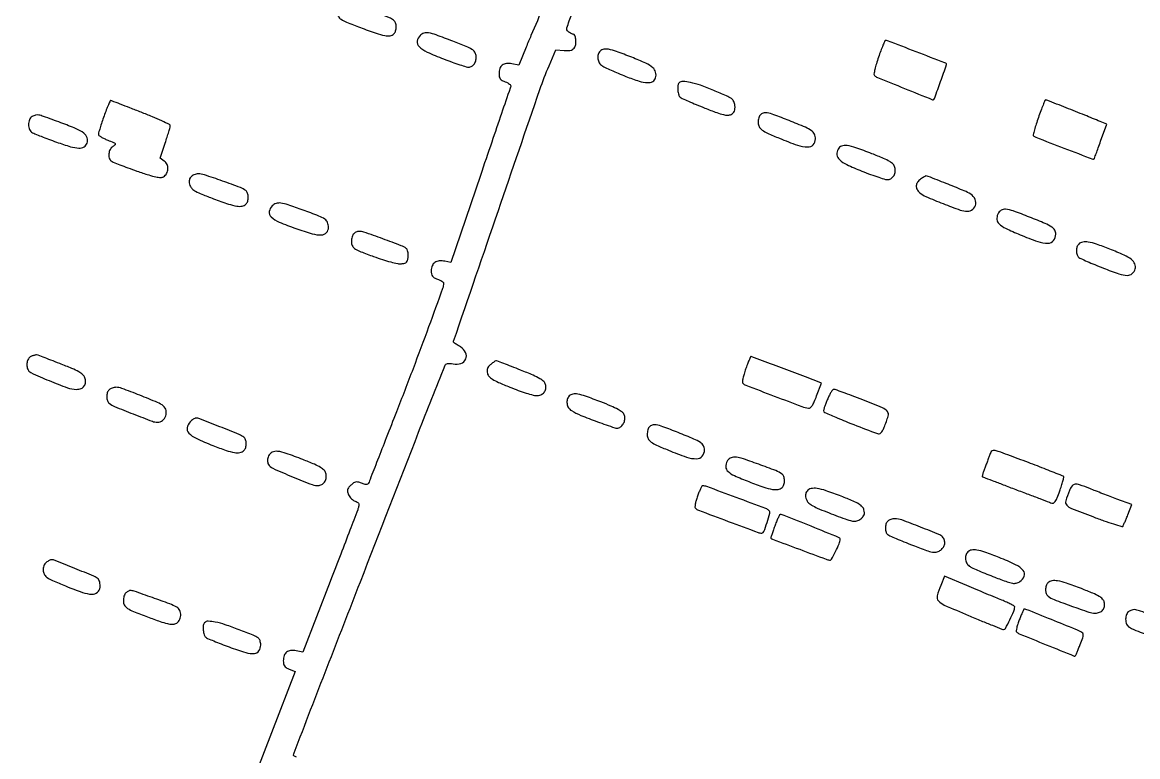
# Model space of a CAD drawing. Header units: metres. Extents: x 244 to 6504, y 133 to 4776.
# Drawn here: x 2932.9 to 3292.6, y 2504.1 to 2741.1 of the extents above; entities that cross this region are included whole.
import ezdxf

# ---------------------------------------------------------------- set-up
doc = ezdxf.new("R2010")
doc.units = ezdxf.units.M
doc.header["$MEASUREMENT"] = 0

msp = doc.modelspace()

# ---------------------------------------------------------------- linework, layer by layer
for points in [[(3073.43, 1797.58, -0.000015), (3212.47, 1744.26, -0.000001), (3356.48, 1689.04, -0.090549)], [(3360.94, 1697.34, -0.000001), (3222.9, 1750.06, -0.000075), (3098.13, 1797.73, -0.00214)], [(2390.74, 4302.36, -0.000001), (2436.6, 4383.87, -0.253439)], [(5649.78, 2908.29, -0.000001), (5592.12, 2927.27, -0.000136)], [(1770.95, 4232.21, -0.000001), (1756.31, 4203.53, -0.092463)], [(2358.85, 2292.47, -0.000002), (2402.87, 2275.77, -0.000001), (2455, 2255.99, -0.000469)], [(2661.8, 3304.26, -0.000001), (2697.55, 3290.75, -0.000089)], [(2166.88, 2385.74, -0.000003), (2059.01, 2428.09, -0.099946)], [(2836.31, 1902.63, -0.000001), (2798.12, 1918.05, -0.081722)], [(1593.92, 2905.57, -0.000004), (1514.48, 2912.51, -0.000011)], [(3110.93, 3253.38, 0.000013), (3012.15, 3290.74, 0.000016), (2894.73, 3335.15, 0.000013), (2769.32, 3382.57, -0.00051)], [(3277.66, 3166.01, -0.000003), (3312.3, 3149.56, -0.000078)], [(2910.82, 2101.23, -0.000002), (2871.64, 2116.15, -0.08954)], [(3742.17, 2759.42, 0.000002), (3749.92, 2779.53, 0.000119)], [(3810.74, 2887.17, 0.000009), (3776.68, 2810.24, 0.000019)], [(2835.59, 1257.96, 0.000001), (2811.6, 1266.94)], [(2724.87, 2153.38, -0.00001), (2851.52, 2105.29, -0.308463)], [(3021.37, 2503.99, -0.030221), (3020.85, 2504.21, -0.030315), (3020.47, 2504.42, -0.255861), (3020.38, 2504.59, -0.09279), (3020.53, 2505.4, -0.000009), (3041.92, 2560.53, -0.000258), (3060.71, 2608.88, -0.002216), (3069.22, 2630.45, -0.162573), (3069.51, 2630.79, -0.096409), (3070.02, 2630.98, -0.062238), (3070.77, 2631.01, -0.024626), (3071.8, 2630.87, 0.127982), (3074.35, 2631.04, 0.211552), (3075.91, 2632.47, 0.223277), (3075.86, 2634.52, 0.137416), (3074.2, 2636.34, -0.00046), (3073.49, 2636.79, -0.000636), (3072.85, 2637.19, -0.000396), (3072.31, 2637.54, -0.00789), (3072.15, 2637.64, -0.338012), (3071.97, 2638.17, -0.000029), (3086.4, 2680.35, -0.000364), (3099.81, 2719.43, -0.018046), (3102.75, 2727.07), (3104.96, 2732.25), (3107.66, 2732.05, 0.022), (3109.05, 2732.01, 0.072626), (3109.95, 2732.16, 0.107001), (3110.58, 2732.51, 0.086997), (3111.05, 2733.12, 0.100177), (3111.39, 2734.23, 0.055009), (3111.36, 2735.66, 0.05878), (3111.06, 2736.88, 0.311571), (3110.52, 2737.25, -0.101722), (3110.27, 2737.3, -0.019369), (3109.86, 2737.5, -0.019941), (3109.38, 2737.77, -0.017166), (3108.9, 2738.1, -0.322996), (3108.5, 2739.33, -0.015124), (3110.05, 2743.71, -0.009215)], [(2487.51, 2262.24, 0.000015), (2352.21, 2313.65, 0.000934)], [(3433.83, 1894.18, -0.000012), (3289.85, 1953, -0.000025)], [(2592.86, 1267.89, -0.000002), (2552.45, 1283.32, -0.105537)], [(3101.06, 2746.42, 0.000375), (3096.92, 2736.83, 0.004458), (3095.36, 2733.1), (3092.98, 2727.3), (3090.79, 2727.71, 0.068623), (3088.99, 2727.8, 0.141224), (3087.68, 2727.29, 0.150244), (3086.89, 2726.2, 0.081299), (3086.62, 2724.55, 0.046839), (3086.72, 2723.53, 0.117132), (3087.02, 2722.85, 0.108718), (3087.61, 2722.35, 0.03716), (3088.65, 2721.9, -0.035242), (3089.41, 2721.57, -0.053733), (3090, 2721.18, -0.070429), (3090.37, 2720.78, -0.239826), (3090.41, 2720.44, 0.003651), (3090.2, 2719.85, 0.00001), (3087.42, 2711.68, 0.000061), (3084.28, 2702.46, 0.000038), (3080.6, 2691.66), (3071.06, 2663.62), (3069.18, 2663.99, 0.070608), (3067.35, 2664.1, 0.12887), (3065.95, 2663.6, 0.14514), (3065.07, 2662.53, 0.099586), (3064.76, 2660.99, 0.043472), (3064.86, 2659.92, 0.112539), (3065.15, 2659.22, 0.108561), (3065.73, 2658.69, 0.038837), (3066.75, 2658.22, -0.018999), (3067.51, 2657.9, -0.027619), (3068.15, 2657.55, -0.026452), (3068.63, 2657.23, -0.233525), (3068.74, 2657, -0.086885), (3068.42, 2655.2, -0.000852), (3063.91, 2642.78, -0.002993), (3058.9, 2629.32, -0.002655), (3053.53, 2615.36, 0.000111), (3050.28, 2607.03, 0.000171), (3047.47, 2599.83, 0.00005), (3045.03, 2593.57, 0.005432), (3044.71, 2592.72, -0.078204), (3044.4, 2592.17, -0.193799), (3044.01, 2591.94, -0.10913), (3043.41, 2591.98, -0.017357), (3042.28, 2592.37, 0.028394), (3041.11, 2592.73, 0.110531), (3040.35, 2592.75, 0.115906), (3039.68, 2592.45, 0.032731), (3038.81, 2591.69, 0.030717), (3038.07, 2590.85, 0.109917), (3037.76, 2590.21, 0.12181), (3037.78, 2589.54, 0.041858), (3038.11, 2588.62, 0.053758), (3038.5, 2587.96, 0.04095), (3039.05, 2587.34, 0.041965), (3039.67, 2586.83, 0.072538), (3040.27, 2586.54, -0.0557), (3040.91, 2586.26, -0.122315), (3041.29, 2585.89, -0.132456), (3041.43, 2585.41, -0.070886), (3041.36, 2584.78, -0.026657), (3041.05, 2583.81, -0.000281), (3038.53, 2577.17, -0.000897), (3035.6, 2569.51, -0.000583), (3032.19, 2560.68), (3023.36, 2537.88), (3021.2, 2538.27, 0.069938), (3019.42, 2538.35, 0.140224), (3018.12, 2537.83, 0.148308), (3017.34, 2536.74, 0.08165), (3017.07, 2535.09, 0.048534), (3017.16, 2534.1, 0.1032), (3017.46, 2533.39, 0.099373), (3018.03, 2532.85, 0.042781), (3018.96, 2532.36), (3020.85, 2531.56), (3005.59, 2492.05, -0.000525)], [(2866.01, 2463, -0.000019), (2871.93, 2477.91, -0.000031), (2876.97, 2490.58, -0.000004), (2881.46, 2501.9, -0.002664)], [(2874.35, 2096.45, 0.000005), (2911.92, 2082.18, 0.000032)], [(2862.15, 2119.97, -0.000008), (2820.04, 2135.87, -0.000412)], [(2886.3, 2459.75, 0.000069), (2870.02, 2416.96, 0.000028), (2853.57, 2373.71, 0.295366)]]:
    msp.add_lwpolyline(points, format="xyb")
for points in [[(3035.35, 2746.99, 0.078076), (3034.86, 2746.49, 0.075303), (3034.53, 2745.85, 0.066535), (3034.38, 2745.08, 0.043722), (3034.4, 2744.17, 0.108569), (3034.81, 2742.98, 0.115868), (3035.68, 2742.09, 0.044888), (3037.46, 2741.18, 0.004558), (3041.91, 2739.43, 0.006586), (3046.99, 2737.56, 0.037986), (3049.75, 2736.82, 0.081681), (3051.49, 2736.77, 0.163152), (3052.71, 2737.38, 0.12209), (3053.29, 2738.35, 0.080378), (3053.47, 2739.64, 0.08155), (3053.24, 2740.91, 0.13359), (3052.61, 2741.8, 0.078694), (3051.32, 2742.56, 0.001929), (3044.88, 2745.1, 0.001708), (3038.36, 2747.61, 0.091264), (3037.06, 2747.85, 0.095736), (3036.78, 2747.79, 0.021493), (3036.34, 2747.59, 0.021534), (3035.84, 2747.32, 0.019379)], [(3061.17, 2736.87, 0.167102), (3060.26, 2735.02, 0.231032), (3060.86, 2733.3, 0.089294), (3063.41, 2731.52, 0.01645), (3068.74, 2729.3, 0.004785), (3071.48, 2728.28, 0.006573), (3073.96, 2727.43, 0.004387), (3076.06, 2726.76, 0.075319), (3076.77, 2726.65, 0.132867), (3077.84, 2726.94, 0.116371), (3078.69, 2727.74, 0.099598), (3079.17, 2728.95, 0.074514), (3079.22, 2730.4, 0.12092), (3078.8, 2731.52, 0.10553), (3077.9, 2732.38, 0.042025), (3076.05, 2733.32, 0.004802), (3071.72, 2735.03, 0.004801), (3066.33, 2737.03, 0.043564), (3063.91, 2737.68, 0.11309), (3062.41, 2737.6, 0.127616)], [(3208.97, 2729.87, 0.011012), (3208.3, 2727.76, 0.016801), (3207.81, 2725.91, 0.011465), (3207.51, 2724.38, 0.250526), (3207.65, 2723.96, 0.094526), (3208.62, 2723.33, 0.000739), (3217.36, 2719.78, 0.000303), (3226.39, 2716.14, 0.300584), (3226.79, 2716.23, 0.110861), (3227.13, 2716.76, 0.000719), (3229.01, 2722.03, 0.000345), (3230.92, 2727.44, 0.292682), (3230.86, 2727.7, 0.100961), (3230.38, 2728.01, 0.000174), (3221.12, 2731.59, 0.000189), (3211.88, 2735.15, 0.092309), (3211.26, 2735.26, 0.29552), (3211.04, 2735.12, 0.004765), (3210.41, 2733.68, 0.010727), (3209.71, 2731.93, 0.006697)], [(3119.22, 2731.82, 0.128172), (3118.57, 2730.71, 0.105458), (3118.48, 2729.34, 0.102069), (3118.96, 2728.02, 0.112338), (3119.91, 2727.05, 0.03319), (3120.83, 2726.54, 0.004882), (3122.76, 2725.65, 0.005492), (3125.08, 2724.65, 0.004693), (3127.53, 2723.65, 0.01702), (3131.77, 2722.13, 0.065804), (3134.52, 2721.63, 0.137572), (3136.2, 2722.02, 0.206862), (3137.12, 2723.19, 0.129722), (3137.12, 2725.01, 0.151507), (3136.2, 2726.46, 0.071009), (3133.98, 2727.88, 0.012363), (3129.39, 2729.82, 0.005925), (3124.47, 2731.7, 0.039751), (3121.95, 2732.4, 0.092065), (3120.38, 2732.42, 0.154118)], [(3144.7, 2721.57, 0.172785), (3144.29, 2720.72, 0.045921), (3144.28, 2719.2, 0.046068), (3144.55, 2717.7, 0.163341), (3145.08, 2716.9, 0.058235), (3145.69, 2716.54, 0.003105), (3147.74, 2715.62, 0.004837), (3150.21, 2714.58, 0.003502), (3152.98, 2713.45, 0.005542), (3156.84, 2711.97, 0.029736), (3158.99, 2711.31, 0.058203), (3160.4, 2711.14, 0.124586), (3161.46, 2711.41, 0.064722), (3162.13, 2711.88, 0.105461), (3162.53, 2712.45, 0.088838), (3162.7, 2713.21, 0.03575), (3162.68, 2714.27, 0.089409), (3162.31, 2715.56, 0.124998), (3161.54, 2716.47, 0.050975), (3159.93, 2717.38, 0.005039), (3155.85, 2719.14, 0.013797), (3151.61, 2720.78, 0.031617), (3148.33, 2721.71, 0.040458), (3145.91, 2722.04, 0.212641)], [(2959.27, 2710.89, 0.004217), (2958.57, 2708.86, 0.005849), (2957.98, 2707.03, 0.00375), (2957.52, 2705.48, 0.071176), (2957.45, 2704.98, 0.22673), (2957.62, 2704.63, 0.028937), (2958.33, 2704.12, 0.029246), (2959.3, 2703.59, 0.020372), (2960.44, 2703.09, -0.00625), (2962.33, 2702.34, -0.127812), (2962.82, 2701.98, -0.380151), (2962.8, 2701.6, -0.044821), (2962.1, 2701.01, 0.118663), (2961.23, 2700.03, 0.094929), (2960.81, 2698.66, 0.100715), (2960.93, 2697.31, 0.154199), (2961.59, 2696.35, 0.070005), (2962.21, 2695.99, 0.003566), (2964.36, 2695.13, 0.005637), (2966.95, 2694.16, 0.004052), (2969.86, 2693.12, 0.005721), (2973.69, 2691.84, 0.02482), (2976.01, 2691.22, 0.042123), (2977.53, 2691.03, 0.150909), (2978.47, 2691.28, 0.13211), (2979.44, 2692.32, 0.111876), (2979.84, 2693.78, 0.113426), (2979.57, 2695.26, 0.138782), (2978.69, 2696.34), (2977.33, 2697.29), (2978.98, 2702.15, 0.004218), (2979.61, 2704.06, 0.005832), (2980.15, 2705.79, 0.003777), (2980.57, 2707.25, 0.069813), (2980.63, 2707.72, 0.285888), (2980.39, 2708.1, 0.004096), (2977.87, 2709.29, 0.009847), (2974.84, 2710.63, 0.006156), (2971.24, 2712.08, -0.000137), (2967.62, 2713.48, -0.000215), (2964.5, 2714.7, -0.000052), (2961.77, 2715.76, -0.00848), (2961.47, 2715.88, 0.40493), (2961.27, 2715.81, 0.005563), (2960.67, 2714.48, 0.011876), (2960, 2712.85, 0.007095)], [(3260.54, 2710.44, 0.005925), (3259.81, 2708.27, 0.009422), (3259.25, 2706.39, 0.003862), (3258.82, 2704.8, 0.268649), (3258.89, 2704.54, 0.102539), (3259.7, 2704.01, 0.000513), (3268.78, 2700.51, 0.000227), (3278.1, 2696.94, 0.29611), (3278.46, 2697.01, 0.105881), (3278.58, 2697.19, 0.000853), (3279.17, 2698.77, 0.003036), (3279.85, 2700.6, 0.001942), (3280.61, 2702.72), (3282.56, 2708.23), (3280.48, 2709.09, 0.002818), (3275.49, 2711.13, 0.001677), (3269.52, 2713.51, 0.00022), (3263.3, 2715.97, 0.094027), (3262.85, 2716.05, 0.300229), (3262.66, 2715.92, 0.003279), (3262.02, 2714.4, 0.008851), (3261.31, 2712.59, 0.005483)], [(3170.79, 2711.12, 0.083892), (3170.5, 2710.62, 0.038802), (3170.29, 2709.9, 0.037012), (3170.18, 2709.09, 0.042347), (3170.21, 2708.31, 0.113095), (3170.6, 2707.19, 0.103106), (3171.46, 2706.31, 0.044084), (3173.18, 2705.35, 0.005652), (3177.05, 2703.68, 0.014869), (3182.83, 2701.46, 0.079339), (3186.15, 2700.87, 0.212552), (3187.91, 2701.61, 0.190496), (3188.64, 2703.45, 0.102761), (3188.31, 2705.01, 0.138659), (3187.41, 2706.12, 0.052863), (3185.4, 2707.23, 0.004978), (3180.18, 2709.37, 0.004462), (3175.23, 2711.29, 0.044113), (3173.09, 2711.89, 0.123985), (3171.8, 2711.81, 0.14331)], [(2936.09, 2710.7, 0.169593), (2935.21, 2709.68, 0.097947), (2934.93, 2708.07, 0.097877), (2935.28, 2706.48, 0.169084), (2936.19, 2705.49, 0.027159), (2937, 2705.11, 0.002731), (2938.99, 2704.32, 0.003421), (2941.38, 2703.41, 0.002716), (2943.97, 2702.45, 0.014323), (2948.45, 2700.97, 0.064053), (2951.18, 2700.53, 0.138342), (2952.84, 2700.93, 0.189145), (2953.8, 2702.12, 0.158691), (2953.79, 2703.85, 0.147478), (2952.76, 2705.31, 0.065958), (2950.29, 2706.75, 0.012161), (2945.38, 2708.69, 0.00126), (2939.73, 2710.74, 0.033258), (2938.19, 2711.18, 0.11875), (2937.2, 2711.16, 0.06696)], [(3195.95, 2700.2, 0.150839), (3195.59, 2698.36, 0.180423), (3196.38, 2696.79, 0.07799), (3198.72, 2695.22, 0.013738), (3203.59, 2693.1, 0.007602), (3206.45, 2691.99, 0.010353), (3209.07, 2691.09, 0.0075), (3211.27, 2690.42, 0.107067), (3212.09, 2690.36, 0.115162), (3213.2, 2690.8, 0.116383), (3214, 2691.69, 0.105911), (3214.37, 2692.91, 0.081972), (3214.26, 2694.3, 0.131988), (3213.71, 2695.28, 0.06603), (3212.6, 2696.16, 0.033612), (3210.6, 2697.17, 0.006433), (3206.84, 2698.71, 0.009406), (3201.72, 2700.62, 0.05064), (3198.84, 2701.32, 0.115109), (3197.08, 2701.15, 0.191562)], [(2987.23, 2691.17, 0.070358), (2986.87, 2690.6, 0.080611), (2986.72, 2689.98, 0.07001), (2986.75, 2689.27, 0.038838), (2986.98, 2688.44, 0.116222), (2987.62, 2687.44, 0.062713), (2988.8, 2686.57, 0.033283), (2990.83, 2685.6, 0.006783), (2994.55, 2684.18, 0.007067), (2999.4, 2682.47, 0.038966), (3002.09, 2681.79, 0.081773), (3003.81, 2681.78, 0.158144), (3005.01, 2682.4, 0.121819), (3005.59, 2683.36, 0.078186), (3005.78, 2684.65, 0.079674), (3005.56, 2685.91, 0.137978), (3004.96, 2686.78, 0.083871), (3003.24, 2687.78, 0.004779), (2997.44, 2689.89, 0.004929), (2991.62, 2691.88, 0.079968), (2989.58, 2692.2, 0.059643), (2988.94, 2692.13, 0.043878), (2988.27, 2691.9, 0.044601), (2987.66, 2691.57, 0.071646)], [(3222.57, 2690.51, 0.087275), (3221.56, 2689.5, 0.135948), (3221.16, 2688.36, 0.13978), (3221.4, 2687.19, 0.094545), (3222.26, 2686.11, 0.07707), (3224.29, 2684.85, 0.007156), (3229.79, 2682.61, 0.006766), (3235.36, 2680.51, 0.085337), (3237.57, 2680.12, 0.17405), (3239.42, 2680.77, 0.194796), (3240.32, 2682.42, 0.168313), (3239.88, 2684.43, 0.136826), (3238.25, 2685.94, 0.022151), (3236.11, 2686.93, 0.002116), (3230.77, 2689.1, 0.000676), (3224.98, 2691.4, 0.094654), (3224.25, 2691.54, 0.133066), (3224.11, 2691.5, 0.00527), (3223.67, 2691.24, 0.008991), (3223.15, 2690.9, 0.006203)], [(3013.47, 2681.89, 0.166225), (3012.56, 2680.04, 0.237184), (3013.16, 2678.34, 0.090967), (3015.75, 2676.63, 0.016804), (3021.09, 2674.57, 0.014333), (3026.42, 2672.88, 0.077906), (3029.42, 2672.5, 0.203672), (3031, 2673.23, 0.185715), (3031.64, 2674.91, 0.098218), (3031.33, 2676.49, 0.145995), (3030.45, 2677.57, 0.056657), (3028.5, 2678.6, 0.005339), (3023.43, 2680.52, 0.006445), (3018.62, 2682.22, 0.047414), (3016.25, 2682.77, 0.109942), (3014.73, 2682.65, 0.121505)], [(3247.45, 2679.23, 0.13196), (3247.16, 2677.48, 0.182584), (3247.86, 2676.06, 0.076889), (3249.94, 2674.64, 0.011323), (3254.61, 2672.55, 0.016538), (3260.34, 2670.35, 0.087024), (3263.65, 2669.82, 0.222053), (3265.42, 2670.68, 0.172247), (3266.14, 2672.71, 0.130066), (3265.79, 2674.03, 0.119374), (3264.83, 2675.05, 0.045027), (3262.75, 2676.16, 0.004825), (3257.68, 2678.23, 0.007597), (3252.44, 2680.23, 0.06283), (3249.96, 2680.79, 0.168579), (3248.49, 2680.44, 0.144177)], [(3039.62, 2672.7, 0.083656), (3039.34, 2672.2, 0.03888), (3039.13, 2671.48, 0.037098), (3039.02, 2670.68, 0.042555), (3039.05, 2669.9, 0.115287), (3039.45, 2668.78, 0.112265), (3040.3, 2667.95, 0.04491), (3042.05, 2667.08, 0.005055), (3046.19, 2665.52, 0.01052), (3049.03, 2664.56, 0.013138), (3051.7, 2663.78, 0.01228), (3053.95, 2663.25, 0.076064), (3055.14, 2663.19, 0.037478), (3056.22, 2663.38, 0.137137), (3056.82, 2663.72, 0.135098), (3057.16, 2664.33, 0.035945), (3057.34, 2665.43, 0.0411), (3057.36, 2666.26, 0.043155), (3057.23, 2667.07, 0.047193), (3057, 2667.74, 0.121301), (3056.68, 2668.14, 0.075118), (3055.11, 2669.02, 0.003221), (3049.12, 2671.23, 0.002967), (3043.07, 2673.38, 0.083975), (3041.44, 2673.65, 0.076586), (3040.99, 2673.59, 0.044465), (3040.48, 2673.37, 0.04323), (3040, 2673.07, 0.0555)], [(3273.56, 2669.55, 0.121606), (3272.98, 2668.59, 0.07741), (3272.79, 2667.3, 0.079707), (3273, 2666.06, 0.148195), (3273.59, 2665.23, 0.058257), (3274.2, 2664.87, 0.003096), (3276.26, 2663.95, 0.004829), (3278.73, 2662.9, 0.003496), (3281.5, 2661.78, 0.012438), (3286.51, 2659.93, 0.075484), (3289.22, 2659.45, 0.184519), (3290.79, 2660, 0.156749), (3291.73, 2661.5, 0.158366), (3291.62, 2663.14, 0.131742), (3290.57, 2664.54, 0.06089), (3288.19, 2665.97, 0.011652), (3283.53, 2667.93, 0.010363), (3279.25, 2669.51, 0.043126), (3276.59, 2670.18, 0.079791), (3274.81, 2670.18, 0.158227)], [(2936.12, 2633.46, 0.145355), (2935.24, 2632.93, 0.095834), (2934.63, 2631.92, 0.084746), (2934.39, 2630.63, 0.08093), (2934.58, 2629.31, 0.211529), (2935.7, 2628.05, 0.008013), (2941.6, 2625.46, 0.012538), (2947.44, 2623.18, 0.087079), (2950.44, 2622.65, 0.099179), (2951.88, 2622.93, 0.140563), (2952.88, 2623.74, 0.141738), (2953.31, 2624.95, 0.10151), (2953.09, 2626.38, 0.123158), (2952.42, 2627.37, 0.053596), (2951.13, 2628.3, 0.029453), (2948.92, 2629.38, 0.006362), (2944.98, 2630.98, 0.001307), (2942.09, 2632.1, 0.002149), (2939.64, 2633.03, 0.000225), (2937.45, 2633.84, 0.243954), (2937.36, 2633.83, -0.073902), (2937.27, 2633.79, -0.002988), (2936.95, 2633.69, -0.00518), (2936.56, 2633.58, -0.00364)], [(3166.14, 2629.2, 0.015409), (3165.62, 2627.61, 0.022687), (3165.26, 2626.18, 0.01936), (3165.08, 2625.03, 0.234322), (3165.23, 2624.61, 0.101166), (3166.17, 2624.01, 0.000671), (3175.39, 2620.48, 0.001373), (3184.21, 2617.15, 0.044376), (3186.42, 2616.54, 0.23618), (3186.97, 2616.7, 0.062232), (3187.57, 2617.41, 0.039614), (3188.24, 2618.65, 0.013793), (3189.01, 2620.52), (3190.58, 2624.68), (3188.78, 2625.37, 0.00088), (3182.04, 2627.95, 0.000797), (3175.07, 2630.58, 0.000056), (3168.1, 2633.2, 0.090079), (3167.84, 2633.25, 0.299495), (3167.72, 2633.17, 0.002323), (3167.25, 2632.06, 0.007405), (3166.72, 2630.75, 0.004568)], [(3083.95, 2630.71, 0.04275), (3083.25, 2630.03, 0.0916), (3082.86, 2629.39, 0.097356), (3082.75, 2628.68, 0.05294), (3082.87, 2627.8, 0.124659), (3083.41, 2626.8, 0.069988), (3084.49, 2625.92, 0.035307), (3086.42, 2624.92, 0.006608), (3090.09, 2623.38, 0.008154), (3092.82, 2622.34, 0.010027), (3095.41, 2621.46, 0.008624), (3097.59, 2620.8, 0.069154), (3098.63, 2620.66, 0.089789), (3100.09, 2620.92, 0.129626), (3101.14, 2621.68, 0.135012), (3101.67, 2622.83, 0.101446), (3101.61, 2624.22, 0.142908), (3101.05, 2625.18, 0.058173), (3099.82, 2626.1, 0.03014), (3097.64, 2627.19, 0.005873), (3093.58, 2628.87, 0.001077), (3090.64, 2630.04, 0.00172), (3088.12, 2631.03, 0.00032), (3085.89, 2631.89, 0.092308), (3085.7, 2631.92, 0.145226), (3085.54, 2631.87, 0.007147), (3085.08, 2631.57, 0.011072), (3084.54, 2631.17, 0.007729)], [(2960.89, 2622.52, 0.121707), (2960.32, 2621.56, 0.077289), (2960.13, 2620.27, 0.078919), (2960.34, 2619.01, 0.140234), (2960.93, 2618.15, 0.07603), (2962.61, 2617.14, 0.003697), (2968.68, 2614.72, 0.003271), (2974.84, 2612.36, 0.090111), (2976.54, 2612.05, 0.171111), (2978.1, 2612.6, 0.138582), (2979.14, 2614.06, 0.138027), (2979.26, 2615.85, 0.169478), (2978.4, 2617.28, 0.074215), (2976.53, 2618.41, 0.005191), (2970.81, 2620.74, 0.0046), (2964.99, 2622.97, 0.089549), (2963.1, 2623.31, 0.048658), (2962.5, 2623.25, 0.037756), (2961.87, 2623.08, 0.038832), (2961.3, 2622.82, 0.071299)], [(3192.59, 2619.61, 0.008485), (3192.09, 2618.39, 0.010492), (3191.67, 2617.24, 0.008995), (3191.36, 2616.26, 0.0734), (3191.29, 2615.8, 0.295535), (3191.67, 2615.21, 0.004303), (3195.69, 2613.45, 0.008614), (3201.04, 2611.27, 0.00321), (3208.64, 2608.38, 0.135723), (3209.24, 2608.33, 0.146511), (3209.75, 2608.59, 0.081522), (3210.25, 2609.25, 0.021256), (3210.82, 2610.46, 0.023995), (3212.11, 2614.04, 0.246728), (3211.83, 2615.53, 0.128582), (3210.32, 2616.68, 0.005176), (3203.88, 2619.26, 0.002301), (3200.49, 2620.56, 0.003495), (3197.54, 2621.65, 0.001324), (3194.99, 2622.57, 0.08579), (3194.53, 2622.65, 0.233252), (3194.21, 2622.49, 0.021536), (3193.69, 2621.76, 0.024229), (3193.13, 2620.77, 0.016549)], [(3109.28, 2620.53, 0.127675), (3108.63, 2619.42, 0.106211), (3108.54, 2618.06, 0.103426), (3109.02, 2616.74, 0.114851), (3109.97, 2615.79, 0.042692), (3112.97, 2614.27, 0.009535), (3118.33, 2612.22, 0.004523), (3123.97, 2610.24, 0.175485), (3125.28, 2610.26, 0.113342), (3126.25, 2610.92, 0.091369), (3126.93, 2611.98, 0.088858), (3127.2, 2613.24, 0.099161), (3127, 2614.47, 0.142068), (3126.39, 2615.28, 0.036146), (3124.99, 2616.18, 0.024985), (3122.79, 2617.24, 0.007972), (3119.43, 2618.61, 0.005884), (3114.51, 2620.44, 0.039509), (3112, 2621.12, 0.091364), (3110.43, 2621.13, 0.153199)], [(2987.03, 2612.16, 0.138177), (2986.07, 2610.22, 0.242948), (2986.57, 2608.55, 0.093292), (2988.95, 2606.85, 0.013965), (2994.38, 2604.53, 0.010388), (2998.66, 2602.95, 0.043195), (3001.32, 2602.27, 0.079912), (3003.1, 2602.27, 0.158319), (3004.35, 2602.91, 0.121606), (3004.93, 2603.86, 0.07741), (3005.12, 2605.15, 0.079707), (3004.91, 2606.4, 0.148195), (3004.32, 2607.23, 0.067354), (3002.85, 2608.07, 0.002218), (2996.56, 2610.61, 0.001689), (2990.12, 2613.14, 0.094243), (2988.85, 2613.38, 0.112648), (2988.5, 2613.29, 0.033821), (2988.02, 2613.02, 0.03201), (2987.5, 2612.63, 0.029829)], [(3135.01, 2610.43, 0.083892), (3134.73, 2609.94, 0.038802), (3134.52, 2609.21, 0.037012), (3134.41, 2608.4, 0.042347), (3134.44, 2607.62, 0.113095), (3134.83, 2606.5, 0.103106), (3135.69, 2605.62, 0.044084), (3137.4, 2604.67, 0.005652), (3141.27, 2603, 0.016249), (3147.05, 2600.8, 0.086479), (3150.38, 2600.27, 0.221995), (3152.14, 2601.12, 0.172432), (3152.87, 2603.16, 0.130066), (3152.52, 2604.48, 0.119374), (3151.56, 2605.5, 0.045027), (3149.47, 2606.6, 0.004825), (3144.41, 2608.68, 0.004462), (3139.46, 2610.6, 0.044113), (3137.31, 2611.2, 0.123985), (3136.03, 2611.12, 0.14331)], [(3012.34, 2601.19, 0.04121), (3012.07, 2600.43, 0.059223), (3011.96, 2599.71, 0.065594), (3012.03, 2599.05, 0.0687), (3012.27, 2598.45, 0.161689), (3013.65, 2597.19, 0.006344), (3020.02, 2594.44, 0.007327), (3026.4, 2591.9, 0.128221), (3028.59, 2591.66, 0.115162), (3029.71, 2592.1, 0.116383), (3030.51, 2592.98, 0.105911), (3030.88, 2594.21, 0.081972), (3030.76, 2595.6, 0.131988), (3030.22, 2596.57, 0.06603), (3029.1, 2597.45, 0.033612), (3027.11, 2598.47, 0.006433), (3023.35, 2600.01, 0.009288), (3018.01, 2602, 0.058031), (3015.17, 2602.65, 0.142195), (3013.46, 2602.35, 0.173039)], [(3160.14, 2599.44, 0.13446), (3159.73, 2597.66, 0.196667), (3160.4, 2596.21, 0.082929), (3162.51, 2594.81, 0.012812), (3167.17, 2592.87, 0.008443), (3171.97, 2591.12, 0.040129), (3174.79, 2590.38, 0.078786), (3176.63, 2590.35, 0.162741), (3177.91, 2590.98, 0.121614), (3178.48, 2591.94, 0.0774), (3178.67, 2593.23, 0.079641), (3178.46, 2594.48, 0.147519), (3177.87, 2595.31, 0.072728), (3175.9, 2596.42, 0.005947), (3170.34, 2598.49, 0.005585), (3164.71, 2600.45, 0.080891), (3162.63, 2600.79, 0.058073), (3161.84, 2600.7, 0.066371), (3161.14, 2600.43, 0.069827), (3160.56, 2600, 0.076001)], [(3245.15, 2602.27, -0.003617), (3244.91, 2601.63, -0.000756), (3244.49, 2600.51, -0.000793), (3244, 2599.21, -0.00075), (3243.49, 2597.89, 0.00628), (3243.03, 2596.64, 0.010109), (3242.67, 2595.56, 0.004221), (3242.39, 2594.64, 0.30287), (3242.44, 2594.5, 0.078053), (3242.6, 2594.4, 0.000134), (3245.68, 2593.22, 0.001022), (3249.15, 2591.89, 0.000632), (3253.22, 2590.35, -0.000246), (3257.36, 2588.79, -0.000356), (3261.01, 2587.4, -0.00018), (3264.11, 2586.22, -0.00596), (3264.85, 2585.93, 0.237384), (3265.43, 2585.98, 0.112512), (3265.99, 2586.51, 0.049368), (3266.6, 2587.69, 0.01034), (3267.42, 2589.86, 0.006987), (3267.99, 2591.55, 0.011008), (3268.43, 2593.02, 0.005219), (3268.75, 2594.26, 0.263859), (3268.69, 2594.49, 0.103192), (3268.23, 2594.79, 0.000505), (3263.09, 2596.8, 0.002337), (3257.31, 2599.03, 0.001599), (3250.72, 2601.5, 0.004706), (3247.61, 2602.63, 0.050145), (3246.3, 2602.94, 0.16598), (3245.6, 2602.81, 0.178401)], [(3150.59, 2588.15, 0.018286), (3150.17, 2586.8, 0.028062), (3149.9, 2585.61, 0.028015), (3149.8, 2584.66, 0.222673), (3149.97, 2584.26, 0.095873), (3150.92, 2583.67, 0.000584), (3160.55, 2580.06, 0.000624), (3170.15, 2576.49, 0.089), (3171.33, 2576.28, 0.312311), (3172.01, 2576.75, 0.012934), (3173.03, 2579.69, 0.013492), (3173.9, 2582.68, 0.26897), (3173.65, 2583.57, 0.104095), (3172.7, 2584.17, 0.00065), (3163.12, 2587.75, 0.000751), (3153.6, 2591.28, 0.088617), (3152.32, 2591.51, 0.265899), (3152.06, 2591.37, 0.01449), (3151.6, 2590.53, 0.019388), (3151.1, 2589.44, 0.012641)], [(3185.96, 2589.82, 0.069965), (3185.6, 2589.25, 0.080808), (3185.45, 2588.63, 0.070581), (3185.48, 2587.93, 0.039582), (3185.71, 2587.11, 0.11001), (3186.31, 2586.16, 0.059131), (3187.41, 2585.3, 0.034852), (3189.22, 2584.36, 0.008926), (3192.28, 2583.11, 0.003174), (3198.23, 2580.83, 0.039396), (3200.55, 2580.16, 0.113523), (3201.99, 2580.2, 0.107969), (3203.3, 2580.85, 0.045748), (3203.97, 2581.5, 0.093127), (3204.33, 2582.14, 0.095601), (3204.43, 2582.85, 0.050167), (3204.3, 2583.73, 0.12285), (3203.76, 2584.75, 0.073624), (3202.7, 2585.63, 0.036022), (3200.76, 2586.61, 0.006311), (3196.97, 2588.15, 0.009696), (3192.06, 2589.96, 0.045963), (3189.15, 2590.68, 0.092363), (3187.26, 2590.62, 0.16648)], [(3270.54, 2589.97, 0.026022), (3269.35, 2586.66, 0.261583), (3269.66, 2585.28, 0.116681), (3271.18, 2584.22, 0.003893), (3278.07, 2581.58, 0.004202), (3281.66, 2580.26, 0.006788), (3284.75, 2579.21, 0.002017), (3287.41, 2578.35, 0.280065), (3287.73, 2578.43, 0.088605), (3287.91, 2578.7, 0.004703), (3288.34, 2579.66, 0.00727), (3288.83, 2580.81, 0.005221), (3289.34, 2582.11), (3290.61, 2585.45), (3285.83, 2587.25, -0.001338), (3283.71, 2588.05, -0.0009), (3281.3, 2588.98, -0.000907), (3278.97, 2589.88, -0.0018), (3277.12, 2590.61, 0.010583), (3273.79, 2591.86, 0.109148), (3272.34, 2592.04, 0.214354), (3271.4, 2591.5, 0.058212)], [(3175.51, 2578.46, 0.003813), (3174.99, 2577, 0.006255), (3174.57, 2575.76, 0.001615), (3174.22, 2574.68, 0.330391), (3174.26, 2574.58, 0.06076), (3174.82, 2574.29, 0.000142), (3183.56, 2571.03, 0.000248), (3192.1, 2567.84, 0.033999), (3193.15, 2567.53, 0.329685), (3193.82, 2567.83, 0.013344), (3195.14, 2570.3, 0.02028), (3196.28, 2572.83, 0.095689), (3196.59, 2574.39, 0.305164), (3196.33, 2574.78, 0.000377), (3187.28, 2578.46, 0.000911), (3178.53, 2582, 0.095825), (3177.27, 2582.24, 0.284483), (3177.08, 2582.12, 0.006613), (3176.6, 2581.13, 0.01268), (3176.07, 2579.91, 0.008008)], [(3211.96, 2580.12, 0.121637), (3211.38, 2579.17, 0.077372), (3211.19, 2577.88, 0.079462), (3211.4, 2576.62, 0.145691), (3211.99, 2575.79, 0.062271), (3212.6, 2575.42, 0.003301), (3214.68, 2574.51, 0.005148), (3217.18, 2573.47, 0.003722), (3219.99, 2572.35, 0.003932), (3224.45, 2570.67, 0.03984), (3226.36, 2570.13, 0.100611), (3227.6, 2570.14, 0.093716), (3228.77, 2570.62, 0.076213), (3229.74, 2571.49, 0.106995), (3230.26, 2572.52, 0.113478), (3230.3, 2573.63, 0.093983), (3229.86, 2574.73, 0.15364), (3228.71, 2575.7, 0.004193), (3222.54, 2578.2, 0.006065), (3216.5, 2580.52, 0.088556), (3214.26, 2580.91, 0.045902), (3213.62, 2580.86, 0.037164), (3212.96, 2580.68, 0.03849), (3212.37, 2580.42, 0.075002)], [(3237.79, 2570.18, 0.127758), (3237.14, 2569.08, 0.106086), (3237.05, 2567.71, 0.103199), (3237.53, 2566.4, 0.114431), (3238.49, 2565.44, 0.033982), (3239.42, 2564.94, 0.004624), (3241.44, 2564.06, 0.005306), (3243.86, 2563.06, 0.004456), (3246.44, 2562.04, 0.00435), (3250.49, 2560.54, 0.04449), (3252.22, 2560.08, 0.107477), (3253.38, 2560.13, 0.08047), (3254.56, 2560.65, 0.155253), (3255.97, 2562.39, 0.278469), (3255.67, 2564.15, 0.102329), (3253.19, 2566.05, 0.01902), (3247.9, 2568.38, 0.00804), (3243.31, 2570.1, 0.041516), (3240.7, 2570.79, 0.084926), (3239, 2570.8, 0.157155)], [(2940.63, 2566.81, 0.078031), (2940.13, 2566.31, 0.075197), (2939.8, 2565.67, 0.066539), (2939.65, 2564.9, 0.043949), (2939.67, 2564, 0.106844), (2940.08, 2562.81, 0.110826), (2940.93, 2561.91, 0.045076), (2942.67, 2560.96, 0.005028), (2946.84, 2559.2, 0.013936), (2952.3, 2557.13, 0.074206), (2955.42, 2556.55, 0.19064), (2957.14, 2557.16, 0.191669), (2957.98, 2558.78, 0.041129), (2957.99, 2559.61, 0.042201), (2957.87, 2560.43, 0.045841), (2957.63, 2561.12, 0.115702), (2957.32, 2561.54, 0.073866), (2956.02, 2562.32, 0.001964), (2949.83, 2564.88, 0.001585), (2943.52, 2567.43, 0.095748), (2942.33, 2567.67, 0.096134), (2942.05, 2567.61, 0.021356), (2941.61, 2567.41, 0.02143), (2941.12, 2567.13, 0.019226)], [(3229.05, 2559.4, 0.03727), (3227.9, 2556.04, 0.255192), (3228.31, 2554.41, 0.103076), (3230.2, 2553.05, 0.004157), (3237.99, 2549.68, 0.002118), (3242.1, 2547.96, 0.003232), (3245.69, 2546.51, 0.001167), (3248.79, 2545.29, 0.083783), (3249.33, 2545.17, 0.287875), (3249.94, 2545.52, 0.008321), (3251.35, 2548.3, 0.013659), (3252.61, 2551.04, 0.100614), (3252.89, 2552.45, 0.268244), (3252.74, 2552.71, 0.009399), (3251.68, 2553.3, 0.015203), (3250.34, 2553.95, 0.009777), (3248.75, 2554.63, -0.001654), (3246.68, 2555.48, -0.000597), (3243.73, 2556.7, -0.000592), (3240.5, 2558.05, -0.000704), (3237.46, 2559.32), (3230.31, 2562.34)], [(3263.62, 2560.25, 0.121614), (3263.05, 2559.29, 0.0774), (3262.86, 2558, 0.079641), (3263.07, 2556.75, 0.147519), (3263.66, 2555.93, 0.072618), (3265.6, 2554.83, 0.005754), (3271.17, 2552.74, 0.005372), (3276.81, 2550.78, 0.08141), (3278.85, 2550.44, 0.091488), (3280.28, 2550.71, 0.13063), (3281.33, 2551.46, 0.134448), (3281.85, 2552.62, 0.099729), (3281.78, 2554.03, 0.134645), (3281.24, 2554.98, 0.065399), (3280.13, 2555.85, 0.033454), (3278.13, 2556.84, 0.006484), (3274.39, 2558.34, 0.008389), (3269.58, 2560.11, 0.040028), (3266.74, 2560.85, 0.078722), (3264.9, 2560.88, 0.162965)], [(2966.09, 2556.78, 0.083983), (2965.81, 2556.28, 0.038772), (2965.6, 2555.56, 0.036979), (2965.49, 2554.74, 0.042268), (2965.52, 2553.96, 0.121428), (2965.94, 2552.82, 0.107288), (2966.86, 2551.95, 0.041483), (2968.75, 2551.01, 0.004467), (2973.3, 2549.23, 0.005449), (2977.37, 2547.75, 0.026621), (2979.71, 2547.05, 0.049077), (2981.27, 2546.84, 0.116802), (2982.41, 2547.07, 0.1583), (2983.52, 2548.08, 0.116413), (2983.99, 2549.69, 0.118288), (2983.69, 2551.32, 0.166553), (2982.69, 2552.39, 0.03393), (2980.44, 2553.41, 0.003342), (2974.85, 2555.44, 0.00176), (2968.96, 2557.52, 0.084027), (2967.72, 2557.73, 0.089872), (2967.34, 2557.66, 0.043069), (2966.9, 2557.45, 0.04084), (2966.46, 2557.14, 0.046059)], [(3254.38, 2548.29, 0.013872), (3253.89, 2546.93, 0.020682), (3253.55, 2545.71, 0.016543), (3253.36, 2544.71, 0.240099), (3253.46, 2544.38, 0.101543), (3254.36, 2543.77, 0.000692), (3263.08, 2540.23, 0.000302), (3272.07, 2536.6, 0.301063), (3272.47, 2536.68, 0.094579), (3272.58, 2536.84, 0.001515), (3273, 2537.83, 0.00392), (3273.48, 2538.99, 0.002583), (3274.02, 2540.33, 0.006601), (3274.84, 2542.49, 0.075498), (3275.02, 2543.38, 0.194822), (3274.82, 2543.93, 0.089576), (3274.21, 2544.41, 0.026509), (3272.56, 2545.19, 0.000656), (3264.78, 2548.34, 0.000201), (3256.52, 2551.66, 0.095781), (3255.95, 2551.77, 0.291002), (3255.83, 2551.69, 0.003232), (3255.39, 2550.75, 0.008733), (3254.91, 2549.62, 0.005427)], [(3289.82, 2551.05, 0.170178), (3288.97, 2550.05, 0.094179), (3288.67, 2548.44, 0.094821), (3288.99, 2546.85, 0.17546), (3289.86, 2545.88, 0.031851), (3292.69, 2544.58, 0.006262), (3297.95, 2542.66, 0.003899), (3303.37, 2540.79, 0.080234), (3305.07, 2540.51, 0.157588), (3306.34, 2540.92, 0.120574), (3307.29, 2542.03, 0.113298), (3307.66, 2543.52, 0.127911), (3307.32, 2544.94, 0.136695), (3306.65, 2545.65, 0.018769), (3304.85, 2546.62, 0.017909), (3302.37, 2547.75, 0.008773), (3299.14, 2549.01, 0.00126), (3293.48, 2551.08, 0.033282), (3291.93, 2551.53, 0.119113), (3290.94, 2551.51, 0.06742)], [(2991.68, 2547.35, 0.172866), (2991.27, 2546.5, 0.045735), (2991.26, 2544.98, 0.045957), (2991.52, 2543.47, 0.158937), (2992.06, 2542.66, 0.066287), (2992.67, 2542.29, 0.003969), (2994.63, 2541.46, 0.005901), (2996.99, 2540.51, 0.004319), (2999.63, 2539.51, 0.01415), (3004.94, 2537.72, 0.089799), (3007.75, 2537.39, 0.234335), (3009.2, 2538.23, 0.148128), (3009.78, 2540.14, 0.077829), (3009.56, 2541.56, 0.162199), (3008.91, 2542.45, 0.058284), (3007.4, 2543.28, 0.003859), (3002.79, 2545.09, 0.011359), (2998.36, 2546.69, 0.030735), (2995.14, 2547.55, 0.042393), (2992.86, 2547.82, 0.20693)]]:
    msp.add_lwpolyline(points, format="xyb", close=True)

doc.saveas('drawing.dxf')
